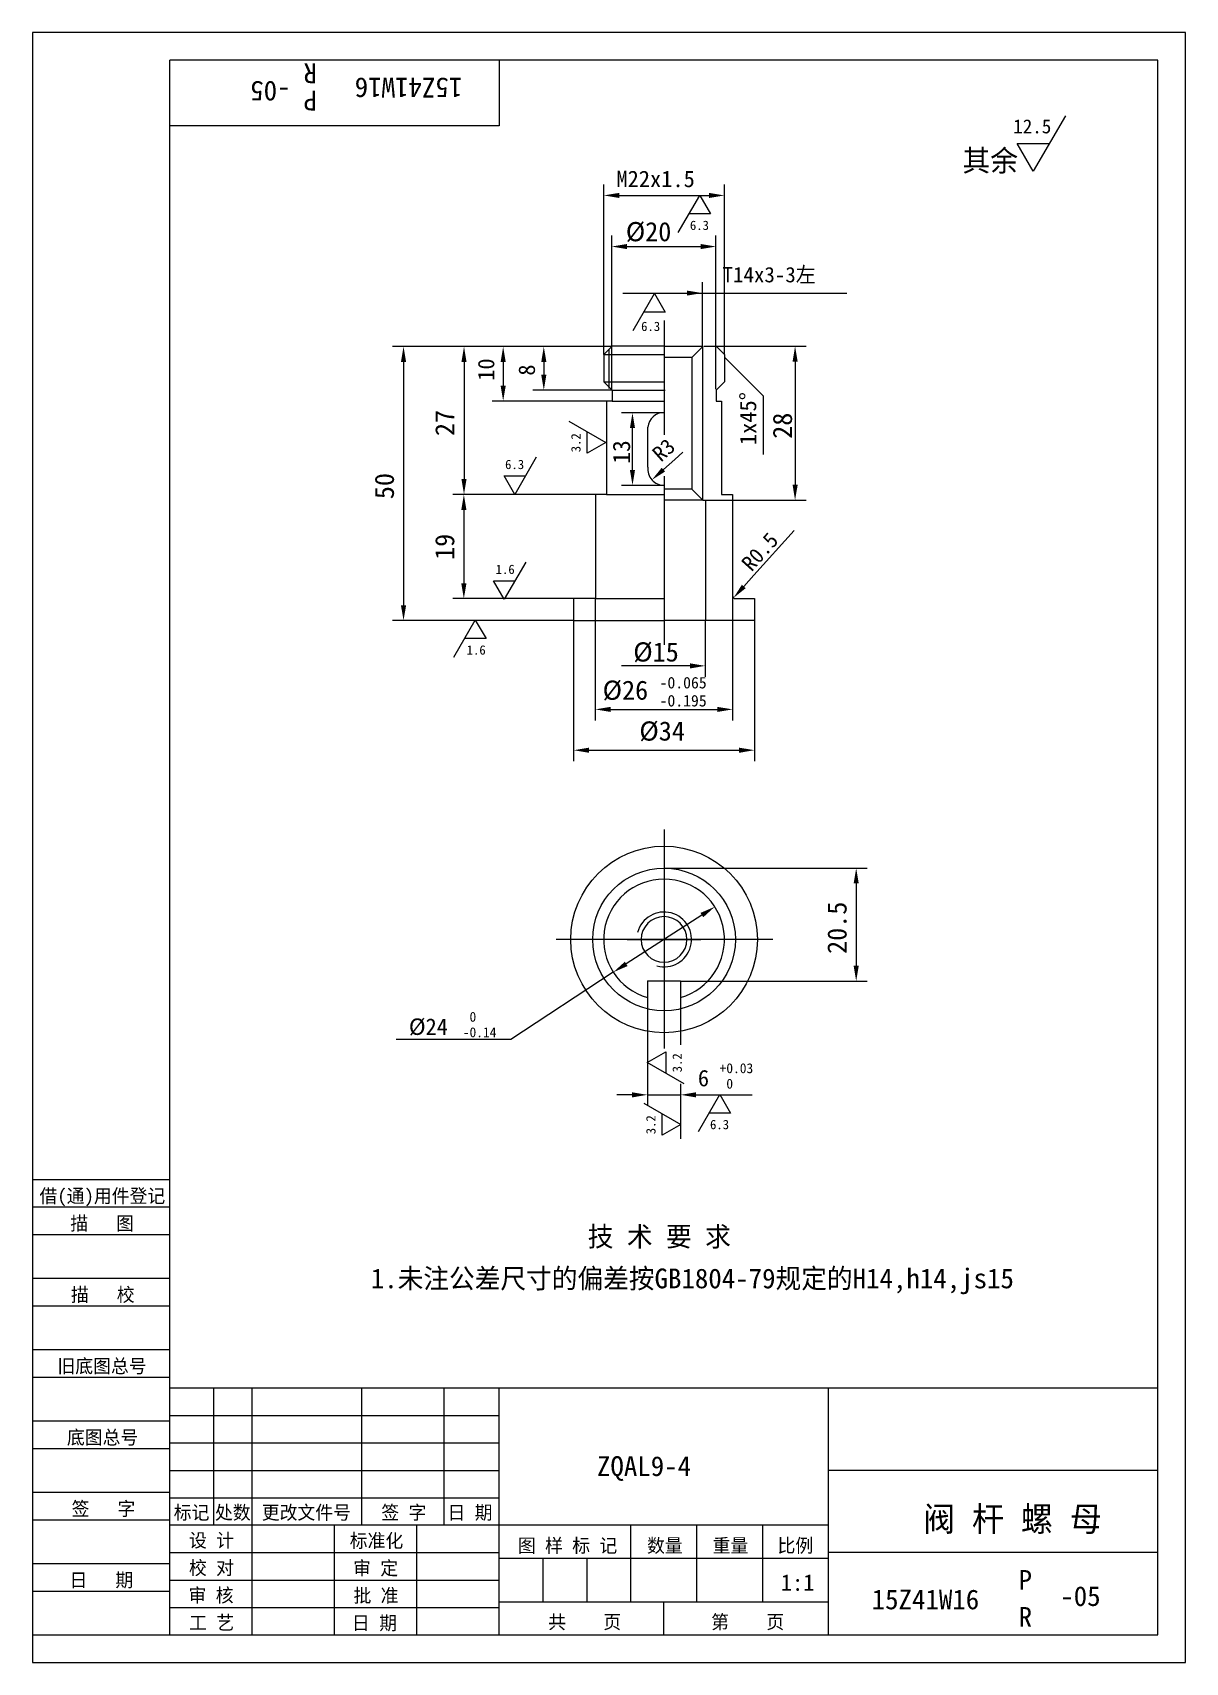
# Model space of a CAD drawing. Header units: metres. Extents: x 0 to 210, y 0 to 297.
import ezdxf

# ---------------------------------------------------------------- set-up
doc = ezdxf.new("R2010")
doc.units = ezdxf.units.M
for name, color, linetype in [('C', 6, 'Continuous'), ('D', 1, 'Continuous'), ('FL', 5, 'Continuous'), ('T', 7, 'Continuous'), ('TL', 4, 'Continuous')]:
    doc.layers.add(name, color=color, linetype=linetype)

# ---------------------------------------------------------------- blocks, each defined once
blk = doc.blocks.new('TUKUN4')
at = {"layer": 'FL'}
for p, q in [((0, 297), (0, 0)), ((210, 297), (0, 297)), ((210, 0), (210, 297)), ((0, 78), (25, 78)), ((0, 70), (25, 70)), ((0, 65), (25, 65)), ((0, 57), (25, 57)), ((0, 52), (25, 52)), ((33, 25), (33, 50)), ((40, 5), (40, 50)), ((60, 25), (60, 50)), ((75, 25), (75, 50)), ((25, 45), (85, 45)), ((0, 44), (25, 44)), ((0, 39), (25, 39)), ((25, 40), (85, 40)), ((25, 35), (85, 35)), ((0, 31), (25, 31)), ((25, 30), (85, 30)), ((0, 26), (25, 26)), ((70, 5), (70, 25)), ((0, 18), (25, 18)), ((25, 20), (85, 20)), ((25, 15), (85, 15)), ((0, 13), (25, 13)), ((25, 10), (85, 10)), ((0, 0), (210, 0))]:
    blk.add_line(p, q, dxfattribs=at)
at = {"layer": 'TL'}
for p, q in [((25, 5), (25, 292)), ((205, 292), (25, 292)), ((85, 292), (85, 280)), ((205, 5), (205, 292)), ((85, 280), (25, 280)), ((0, 88), (25, 88)), ((0, 83), (25, 83)), ((205, 50), (25, 50)), ((85, 5), (85, 50)), ((145, 5), (145, 50)), ((205, 35), (145, 35)), ((145, 25), (25, 25)), ((55, 5), (55, 25)), ((109, 11), (109, 25)), ((121, 11), (121, 25)), ((133, 11), (133, 25)), ((85, 19), (145, 19)), ((93, 11), (93, 19)), ((101, 11), (101, 19)), ((205, 20), (145, 20)), ((145, 11), (85, 11)), ((115, 5), (115, 11)), ((0, 5), (205, 5))]:
    blk.add_line(p, q, dxfattribs=at)
at = {"layer": 'T'}
for s, p in [('借(通)用件登记', (1.26, 83.76)), ('描   图', (6.86, 78.76)), ('描   校', (6.98, 65.76)), ('旧底图总号', (4.52, 52.76)), ('底图总号', (6.25, 39.76)), ('签   字', (7.1, 26.76)), ('标记', (25.71, 26.07)), ('处数', (33.22, 26.07)), ('更改文件号', (41.75, 26.07)), ('签 字', (63.53, 26.07)), ('日 期', (75.57, 26.07)), ('设 计', (28.5, 20.99)), ('标准化', (57.77, 20.93)), ('图 样 标 记', (88.4, 20.04)), ('数量', (111.92, 20.04)), ('重量', (123.88, 20.04)), ('比例', (135.7, 20.04)), ('校 对', (28.48, 15.99)), ('审 定', (58.39, 15.93)), ('日   期', (6.72, 13.76)), ('审 核', (28.41, 10.99)), ('批 准', (58.46, 10.93)), ('共    页', (93.91, 6.13)), ('第    页', (123.62, 6.13)), ('工 艺', (28.52, 5.99)), ('日 期', (58.18, 5.93))]:
    blk.add_text(s, height=2.5, dxfattribs=at).set_placement(p)

msp = doc.modelspace()

# ---------------------------------------------------------------- linework, layer by layer
at = {"layer": 'C'}
for p, q in [((115.06, 244.51), (115.06, 223.7)), ((115.06, 216.14), (115.06, 185.42)), ((115.06, 151.77), (115.06, 111.86)), ((115.03, 138.44), (115.03, 125.04)), ((95.35, 131.77), (134.83, 131.77)), ((108.33, 131.74), (121.73, 131.74))]:
    msp.add_line(p, q, dxfattribs=at)
at = {"layer": 'D'}
for p, q in [((188.13, 281.86), (182.28, 271.72)), ((179.35, 276.79), (185.21, 276.79)), ((182.28, 271.72), (179.35, 276.79)), ((104.06, 238.35), (104.06, 269.33)), ((106.86, 267.33), (123.21, 267.33)), ((117.62, 260.58), (121.52, 267.34)), ((121.52, 267.34), (123.47, 263.96)), ((126.01, 238.35), (126.01, 269.33)), ((123.47, 263.96), (119.57, 263.96)), ((105.49, 231.85), (105.49, 260.01)), ((124.48, 232), (124.48, 260.01)), ((108.29, 258.01), (121.68, 258.01)), ((107.5, 249.53), (122.03, 249.53)), ((122.03, 239.77), (122.03, 251.53)), ((122.03, 249.53), (148.35, 249.53)), ((109.39, 242.69), (113.29, 249.45)), ((113.29, 249.45), (115.25, 246.07)), ((115.25, 246.07), (111.34, 246.07)), ((76.59, 239.78), (65.57, 239.78)), ((83.72, 239.78), (76.59, 239.78)), ((91.12, 239.78), (83.72, 239.78)), ((105.49, 239.78), (91.12, 239.78)), ((105.05, 232.13), (105.05, 239.34)), ((122.07, 211.79), (122.07, 239.79)), ((124.51, 239.85), (140.9, 239.85)), ((126.01, 237.87), (133.08, 230.8)), ((67.57, 236.98), (67.57, 192.65)), ((78.59, 236.98), (78.59, 215.65)), ((85.72, 236.98), (85.72, 232.65)), ((93.12, 236.98), (93.12, 234.65)), ((138.9, 237.05), (138.9, 214.59)), ((105.56, 231.85), (91.12, 231.85)), ((104.57, 229.85), (83.72, 229.85)), ((133.08, 230.8), (133.08, 220.09)), ((97.66, 226.2), (104.42, 222.3)), ((114.92, 227.72), (107.28, 227.72)), ((101.04, 220.35), (101.04, 224.25)), ((109.28, 217.29), (109.28, 224.92)), ((104.42, 222.3), (101.04, 220.35)), ((117, 219.22), (118.48, 220.54)), ((91.75, 219.61), (87.85, 212.85)), ((114.91, 217.36), (117, 219.22)), ((85.9, 216.23), (89.8, 216.23)), ((87.85, 212.85), (85.9, 216.23)), ((115.05, 214.49), (107.28, 214.49)), ((78.56, 212.82), (76.56, 212.82)), ((102.56, 212.85), (76.59, 212.85)), ((122.57, 211.79), (140.9, 211.79)), ((78.56, 210.02), (78.56, 196.65)), ((131.41, 198.14), (138.71, 206.27)), ((89.83, 200.49), (85.93, 193.73)), ((83.98, 197.11), (87.88, 197.11)), ((85.93, 193.73), (83.98, 197.11)), ((129.54, 196.06), (131.41, 198.14)), ((98.56, 193.85), (76.56, 193.85)), ((102.51, 193.84), (102.51, 171.67)), ((127.51, 194.35), (127.51, 171.67)), ((98.56, 189.85), (65.57, 189.85)), ((76.74, 183.19), (80.64, 189.95)), ((80.64, 189.95), (82.6, 186.57)), ((98.56, 189.85), (98.56, 164.23)), ((122.54, 189.77), (122.54, 179.6)), ((131.51, 189.85), (131.51, 164.23)), ((82.6, 186.57), (78.69, 186.57)), ((119.74, 181.6), (107.26, 181.6)), ((105.31, 173.67), (124.71, 173.67)), ((101.36, 166.23), (128.71, 166.23)), ((115.06, 144.74), (152.03, 144.74)), ((150.03, 141.94), (150.03, 126.94)), ((121.92, 136.18), (108.14, 127.29)), ((105.78, 125.77), (87.11, 113.54)), ((118.1, 124.14), (152.03, 124.14)), ((112.01, 121.16), (112.01, 101.43)), ((118.04, 121.16), (118.04, 112.56)), ((87.11, 113.54), (66.23, 113.54)), ((111.95, 109.31), (115.33, 111.26)), ((115.33, 111.26), (115.33, 107.36)), ((118.71, 105.41), (111.95, 109.31)), ((118.04, 105.44), (118.04, 101.43)), ((109.21, 103.43), (106.41, 103.43)), ((111.32, 101.92), (118.08, 98.02)), ((112.01, 103.43), (118.04, 103.43)), ((118.04, 101.43), (118.04, 95.39)), ((120.84, 103.43), (123.64, 103.43)), ((121.28, 96.72), (125.18, 103.48)), ((123.64, 103.43), (131.06, 103.43)), ((125.18, 103.48), (127.13, 100.1)), ((114.7, 96.07), (114.7, 99.97)), ((118.08, 98.02), (114.7, 96.07)), ((127.13, 100.1), (123.23, 100.1))]:
    msp.add_line(p, q, dxfattribs=at)
for points in [[(106.86, 267.79), (106.86, 266.86), (104.06, 267.33)], [(123.21, 267.79), (123.21, 266.86), (126.01, 267.33)], [(108.29, 258.48), (108.29, 257.54), (105.49, 258.01)], [(121.68, 258.48), (121.68, 257.54), (124.48, 258.01)], [(119.23, 249.98), (122.03, 249.53), (119.23, 249.08)], [(67.1, 236.98), (68.04, 236.98), (67.57, 239.78)], [(78.12, 236.98), (79.05, 236.98), (78.59, 239.78)], [(85.26, 236.98), (86.19, 236.98), (85.72, 239.78)], [(92.66, 236.98), (93.59, 236.98), (93.12, 239.78)], [(138.44, 237.05), (139.37, 237.05), (138.9, 239.85)], [(92.66, 234.65), (93.59, 234.65), (93.12, 231.85)], [(85.26, 232.65), (86.19, 232.65), (85.72, 229.85)], [(108.81, 224.92), (109.74, 224.92), (109.28, 227.72)], [(108.81, 217.29), (109.74, 217.29), (109.28, 214.49)], [(115.22, 217.01), (114.6, 217.71), (112.82, 215.5)], [(78.12, 215.65), (79.05, 215.65), (78.59, 212.85)], [(138.44, 214.59), (139.37, 214.59), (138.9, 211.79)], [(78.09, 210.02), (79.03, 210.02), (78.56, 212.82)], [(78.09, 196.65), (79.03, 196.65), (78.56, 193.85)], [(129.89, 195.75), (129.2, 196.37), (127.67, 193.97)], [(67.1, 192.65), (68.04, 192.65), (67.57, 189.85)], [(119.74, 182.06), (119.74, 181.13), (122.54, 181.6)], [(105.31, 174.13), (105.31, 173.2), (102.51, 173.67)], [(124.71, 174.13), (124.71, 173.2), (127.51, 173.67)], [(101.36, 166.69), (101.36, 165.76), (98.56, 166.23)], [(128.71, 166.69), (128.71, 165.76), (131.51, 166.23)], [(149.56, 141.94), (150.5, 141.94), (150.03, 144.74)], [(122.17, 135.79), (121.66, 136.58), (124.27, 137.7)], [(108.39, 126.9), (107.88, 127.68), (105.78, 125.77)], [(149.56, 126.94), (150.5, 126.94), (150.03, 124.14)], [(109.21, 103.89), (109.21, 102.96), (112.01, 103.43)], [(120.84, 103.89), (120.84, 102.96), (118.04, 103.43)]]:
    msp.add_solid(points, dxfattribs=at)
at = {"layer": 'FL'}
msp.add_arc((115.03, 131.74), 5, 255, 165, dxfattribs=at)
at = {"layer": 'TL'}
for p, q in [((105.56, 239.85), (104.06, 238.35)), ((104.06, 238.35), (115.03, 238.35)), ((104.06, 238.35), (104.06, 233.35)), ((115.06, 239.85), (105.56, 239.85)), ((115.01, 239.85), (122.07, 239.85)), ((120.07, 237.79), (115.03, 237.79)), ((122.07, 239.79), (120.07, 237.79)), ((120.07, 237.79), (120.07, 213.79)), ((122.28, 239.85), (124.51, 239.85)), ((124.51, 239.85), (126.01, 238.35)), ((126.01, 238.35), (126.01, 233.35)), ((104.06, 233.35), (115.03, 233.35)), ((104.06, 233.35), (105.56, 231.85)), ((105.56, 231.85), (115.24, 231.85)), ((105.56, 231.85), (105.56, 229.85)), ((126.01, 233.35), (124.51, 231.85)), ((124.51, 231.85), (124.51, 229.85)), ((104.56, 229.85), (104.56, 212.85)), ((105.56, 229.85), (104.56, 229.85)), ((105.56, 229.85), (115.03, 229.85)), ((124.51, 229.85), (125.51, 229.85)), ((125.51, 229.85), (125.51, 212.85)), ((112.07, 217.82), (112.07, 225.09)), ((102.56, 212.85), (102.56, 193.85)), ((104.56, 212.85), (102.56, 212.85)), ((104.56, 212.85), (115.03, 212.85)), ((120.07, 213.79), (115.03, 213.79)), ((122.07, 211.79), (115.03, 211.79)), ((120.07, 213.79), (122.07, 211.79)), ((122.07, 211.79), (122.57, 211.79)), ((122.57, 211.79), (122.57, 189.92)), ((125.51, 212.85), (127.51, 212.85)), ((127.51, 212.85), (127.51, 194.35)), ((98.56, 193.85), (98.56, 189.85)), ((102.56, 193.85), (98.56, 193.85)), ((102.56, 193.85), (115.03, 193.85)), ((128.01, 193.85), (131.51, 193.85)), ((131.51, 193.85), (131.51, 189.85)), ((98.56, 189.85), (115.06, 189.85)), ((122.49, 189.85), (115.01, 189.85)), ((131.51, 189.85), (122.49, 189.85)), ((112.01, 124.22), (112.01, 121.16)), ((112.01, 124.22), (118.04, 124.22)), ((118.04, 124.22), (118.04, 121.16))]:
    msp.add_line(p, q, dxfattribs=at)
for points in [[(115.05, 227.77, 0.38), (112.07, 225.09, 0.38)], [(112.07, 217.82, 0.45), (115.05, 214.49, 0.45)], [(119.19, 131.74, 1), (110.86, 131.74, 1), (119.19, 131.74, 1)]]:
    msp.add_lwpolyline(points, format="xyb", dxfattribs=at)
for radius in [17, 13]:
    msp.add_circle((115.03, 131.74), radius, dxfattribs=at)
for centre, radius, start, end in [((128.01, 194.35), 0.5, 180, 270), ((115.03, 131.74), 11, 285.9, 254.1)]:
    msp.add_arc(centre, radius, start, end, dxfattribs=at)

# ---------------------------------------------------------------- block references
at = {"layer": 'D'}
msp.add_blockref('TUKUN4', (0, 0), dxfattribs=at)

# ---------------------------------------------------------------- texts
for s, height, rotation, p in [('R', 3.6, 180, (51.8, 291.37)), ('-05', 3.6, 180, (46.99, 288.14)), ('15Z41W16', 3.6, 180, (78.27, 288.76)), ('P', 3.6, 180, (51.8, 286.4)), ('10', 3, 90, (84.11, 233.55)), ('8', 3, 90, (91.51, 234.48)), ('1x45%%d', 3, 90, (131.82, 221.83)), ('27', 3.5, 90, (76.84, 223.48)), ('28', 3.5, 90, (138.34, 222.98)), ('3.2', 1.7, 90, (99.81, 220.52)), ('R3', 2.8, 41.69, (114.46, 218.64)), ('13', 3.15, 90, (108.84, 218.43)), ('50', 3.5, 90, (65.82, 211.98)), ('19', 3.5, 90, (76.81, 200.91)), ('R0.5', 2.8, 48.07, (130.97, 198.64)), ('20.5', 3.5, 90, (148.28, 129.11)), ('3.2', 1.7, 90, (118.26, 107.53)), ('3.2', 1.7, 90, (113.47, 96.24))]:
    msp.add_text(s, height=height, rotation=rotation, dxfattribs=at).set_placement(p)
for s, height, p in [('12.5', 2.55, (178.64, 278.64)), ('其余', 3.9, (169.38, 271.72)), ('M22x1.5', 3, (106.35, 268.84)), ('%%C20', 3.5, (108.06, 258.98)), ('6.3', 1.7, (119.74, 261.03)), ('T14x3-3左', 2.8, (125.69, 251.49)), ('6.3', 1.7, (110.85, 242.62)), ('6.3', 1.7, (86.07, 217.46)), ('1.6', 1.7, (84.35, 198.34)), ('1.6', 1.7, (79.07, 183.64)), ('%%c15', 3.5, (109.42, 182.39)), ('%%c26', 3.5, (103.84, 175.42)), ('-0.065', 2.1, (114.22, 177.49)), ('-0.195', 2.1, (114.22, 174.2)), ('%%c34', 3.5, (110.53, 167.98)), ('%%c24', 3, (68.55, 114.35)), (' 0', 1.8, (78.37, 116.75)), ('-0.14', 1.8, (78.37, 113.93)), ('6', 3, (121.19, 104.98)), ('+0.03', 1.8, (125.15, 107.38)), (' 0', 1.8, (125.15, 104.56)), ('6.3', 1.7, (123.4, 97.17)), ('技 术 要 求', 3.6, (101.13, 75.8)), ('1.未注公差尺寸的偏差按GB1804-79规定的H14,h14,js15', 3.6, (61.6, 68.17)), ('ZQAL9-4', 3.6, (102.81, 33.97)), ('阀 杆 螺 母', 4.5, (162.2, 23.89)), ('1:1', 3, (136.3, 13.05)), ('P', 3.6, (179.62, 13.24)), ('15Z41W16', 3.6, (152.85, 9.68)), ('-05', 3.6, (187.21, 10.28)), ('R', 3.6, (179.62, 6.49))]:
    msp.add_text(s, height=height, dxfattribs=at).set_placement(p)

doc.saveas('drawing.dxf')
